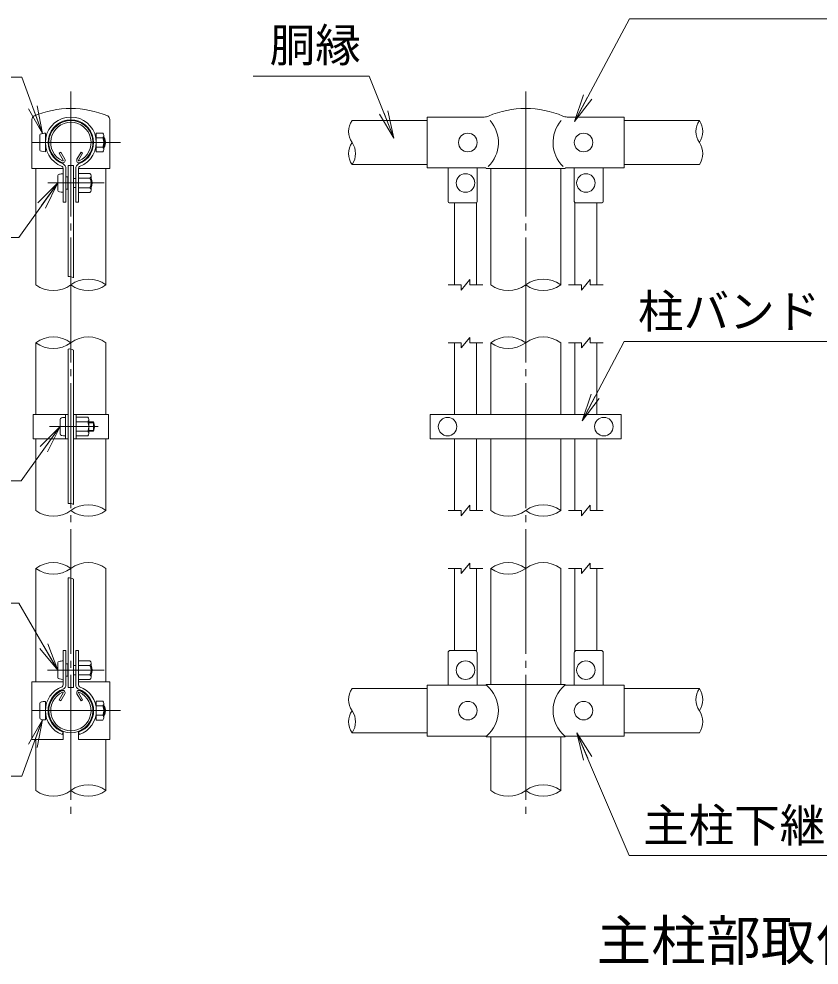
# Model space of a CAD drawing. Units: millimetres, scale not verified. Extents: x -12600 to 12600, y -8910 to 8910.
# Drawn here: x 6186 to 9642, y 603 to 4691 of the extents above; entities that cross this region are included whole.
import ezdxf
from ezdxf.enums import TextEntityAlignment as Align

# ---------------------------------------------------------------- set-up
doc = ezdxf.new("R2010")
doc.units = ezdxf.units.MM
doc.header["$LTSCALE"] = 30
doc.linetypes.add('LONG_CHAIN', pattern=[21, 18, -1, 1, -1])
for name, color, linetype, lineweight in [('0-1_D-TTL-TXT', 7, 'Continuous', 9), ('0-3_D-STR1', 1, 'Continuous', 9), ('0-6_D-BMK', 2, 'LONG_CHAIN', 9), ('0-7_D-STR3', 3, 'Continuous', 9), ('0-9_D-STR-DIM', 7, 'Continuous', 9), ('0-A_0', 7, 'Continuous', 9), ('0-D_D-STR-TXT', 7, 'Continuous', 9)]:
    doc.layers.add(name, color=color, linetype=linetype, lineweight=lineweight)
doc.styles.add('ＭＳ ゴシック', font='')
doc.styles.get('ＭＳ ゴシック').set_extended_font_data('MS Gothic')

# ---------------------------------------------------------------- blocks, each defined once
blk = doc.blocks.new('_Open')
at = {"layer": '0-A_0'}
blk.add_line((-30, 5), (0, 0), dxfattribs=at)
blk.add_lwpolyline([(-30, -5), (0, 0), (-30, 0)], dxfattribs=at)

msp = doc.modelspace()

# ---------------------------------------------------------------- linework, layer by layer
at = {"layer": '0-3_D-STR1'}
for p, q in [((7949.56, 4251.63), (7624.56, 4251.63)), ((8799.56, 4251.63), (9124.56, 4251.63)), ((6359.06, 4110.36), (6366, 4114.37)), ((6376.6, 4079.97), (6359.06, 4110.36)), ((6383.55, 4083.98), (6366, 4114.37)), ((6436.39, 4083.98), (6453.94, 4114.37)), ((6443.34, 4079.97), (6460.89, 4110.36)), ((6460.89, 4110.36), (6453.94, 4114.37)), ((7949.56, 4061.13), (7624.56, 4061.13)), ((8799.56, 4061.13), (9124.56, 4061.13)), ((6258.72, 4044.13), (6258.72, 3541.63)), ((6561.22, 4044.13), (6561.22, 3541.63)), ((8223.31, 4044.13), (8223.31, 3541.63)), ((8525.81, 4044.13), (8525.81, 3541.63)), ((6258.72, 3291.63), (6258.72, 2981.59)), ((6561.22, 3291.63), (6561.22, 2981.59)), ((8223.31, 3291.63), (8223.31, 2981.59)), ((8525.81, 3291.63), (8525.81, 2981.59)), ((6258.72, 2876.6), (6258.72, 2566.63)), ((6561.22, 2876.6), (6561.22, 2566.63)), ((8223.31, 2876.6), (8223.31, 2566.63)), ((8525.81, 2876.6), (8525.81, 2566.63)), ((6258.72, 2316.63), (6258.72, 1826.88)), ((6561.22, 2316.63), (6561.22, 1826.88)), ((8223.31, 2316.63), (8223.31, 1814.38)), ((8525.81, 2316.63), (8525.81, 1814.38)), ((6376.6, 1778.53), (6359.06, 1748.14)), ((6383.55, 1774.52), (6366, 1744.13)), ((6436.39, 1774.52), (6453.94, 1744.13)), ((6443.34, 1778.53), (6460.89, 1748.14)), ((7949.56, 1796.88), (7624.56, 1796.88)), ((8799.56, 1796.88), (9124.56, 1796.88)), ((6359.06, 1748.14), (6366, 1744.13)), ((6460.89, 1748.14), (6453.94, 1744.13)), ((7949.56, 1606.38), (7624.56, 1606.38)), ((8799.56, 1606.38), (9124.56, 1606.38)), ((6258.72, 1576.88), (6258.72, 1356.88)), ((6561.22, 1576.88), (6561.22, 1356.88)), ((8223.31, 1589.38), (8223.31, 1356.88)), ((8525.81, 1589.38), (8525.81, 1356.88))]:
    msp.add_line(p, q, dxfattribs=at)
for centre, radius, start, end in [((6409.97, 4156.63), 95.25, 294.32478, 245.67522), ((6409.97, 4156.63), 87.23, 294.32478, 245.67522), ((6374.87, 4078.97), 10.03, 245.67522, 30), ((6374.87, 4078.97), 2, 245.67522, 30), ((6445.08, 4078.97), 10.03, 150, 294.32478), ((6445.08, 4078.97), 2, 150, 294.32478), ((6409.97, 1701.88), 95.25, 114.32478, 65.67522), ((6409.97, 1701.88), 87.23, 114.32478, 65.67522), ((6374.87, 1779.53), 10.03, 330, 114.32478), ((6374.87, 1779.53), 2, 330, 114.32478), ((6445.08, 1779.53), 10.03, 65.67522, 210), ((6445.08, 1779.53), 2, 65.67522, 210)]:
    msp.add_arc(centre, radius, start, end, dxfattribs=at)
at = {"layer": '0-6_D-BMK'}
for p, q in [((6409.97, 4376.63), (6409.97, 1231.63)), ((8374.56, 4376.63), (8374.56, 1231.63)), ((6244.83, 4156.63), (6624.51, 4156.63)), ((6309.83, 3981.63), (6554.22, 3981.63)), ((6318.33, 2929.1), (6527.72, 2929.1)), ((6390.72, 2929.1), (6487.22, 2929.1)), ((6308.78, 1876.88), (6553.17, 1876.88)), ((6244.83, 1701.88), (6624.51, 1701.88))]:
    msp.add_line(p, q, dxfattribs=at)
at = {"layer": '0-7_D-STR3'}
for p, q in [((6578.22, 4256.66), (6578.22, 4044.13)), ((7949.56, 4266.63), (8195.67, 4266.63)), ((7949.56, 4046.63), (7949.56, 4266.63)), ((8553.45, 4266.63), (8799.56, 4266.63)), ((8799.56, 4046.63), (8799.56, 4266.63)), ((6275.97, 4189.13), (6275.97, 4124.13)), ((6299.97, 4196.63), (6299.97, 4116.63)), ((6301.8, 4176.63), (6299.97, 4176.63)), ((6519.97, 4176.63), (6518.14, 4176.63)), ((6547.47, 4197.13), (6519.97, 4197.13)), ((6519.97, 4197.13), (6519.97, 4116.13)), ((6547.47, 4176.88), (6519.97, 4176.88)), ((6552.47, 4187.8), (6552.47, 4126.07)), ((6552.47, 4176.63), (6554.97, 4176.63)), ((6552.47, 4176.63), (6554.97, 4176.63)), ((6552.47, 4173.24), (6556.59, 4173.24)), ((6554.97, 4176.63), (6554.97, 4136.63)), ((6301.8, 4136.63), (6299.97, 4136.63)), ((6519.97, 4136.63), (6518.14, 4136.63)), ((6547.47, 4136.38), (6519.97, 4136.38)), ((6552.47, 4140.01), (6556.59, 4140.01)), ((6552.47, 4136.63), (6554.97, 4136.63)), ((6552.47, 4136.63), (6554.97, 4136.63)), ((6547.47, 4116.13), (6519.97, 4116.13)), ((6398.72, 4056.63), (6398.72, 3577.19)), ((6398.72, 4056.63), (6421.22, 4056.63)), ((6421.22, 4056.63), (6421.22, 3572.55)), ((6353.47, 3948.82), (6353.47, 4013.82)), ((6377.47, 3898.13), (6377.47, 4044.48)), ((6388.97, 3898.13), (6388.97, 4044.48)), ((6397.47, 4008.22), (6388.97, 4008.22)), ((6397.47, 4008.22), (6397.47, 3955.03)), ((6430.97, 3898.13), (6430.97, 4044.48)), ((6442.47, 3898.13), (6442.47, 4044.48)), ((6442.47, 4044.13), (6578.22, 4044.13)), ((6492.47, 4022.13), (6442.47, 4022.13)), ((6497.47, 4012.8), (6497.47, 3951.07)), ((7949.56, 4046.63), (8200.56, 4046.63)), ((8039.56, 4046.63), (8039.56, 3901.63)), ((8164.56, 4046.63), (8164.56, 3901.63)), ((8205.56, 4044.13), (8200.56, 4046.63)), ((8205.56, 4044.13), (8543.56, 4044.13)), ((8543.56, 4044.13), (8548.56, 4046.63)), ((8548.56, 4046.63), (8799.56, 4046.63)), ((8584.56, 4046.63), (8584.56, 3901.63)), ((8709.56, 4046.63), (8709.56, 3901.63)), ((6397.47, 4001.63), (6398.72, 4001.63)), ((6421.22, 4001.63), (6430.97, 4001.63)), ((6492.47, 4001.88), (6442.47, 4001.88)), ((6497.47, 4001.63), (6497.47, 3961.63)), ((6497.47, 3998.24), (6499.09, 3998.24)), ((6397.47, 3955.03), (6388.97, 3955.03)), ((6397.47, 3961.63), (6398.72, 3961.63)), ((6421.22, 3961.63), (6430.97, 3961.63)), ((6492.47, 3961.38), (6442.47, 3961.38)), ((6492.47, 3941.13), (6442.47, 3941.13)), ((6497.47, 3965.01), (6499.09, 3965.01)), ((6377.47, 3898.13), (6388.97, 3898.13)), ((6430.97, 3898.13), (6442.47, 3898.13)), ((8159.56, 3896.63), (8044.56, 3896.63)), ((8067.06, 3896.63), (8067.06, 3541.63)), ((8162.06, 3897.3), (8162.06, 3541.63)), ((8587.06, 3897.3), (8587.06, 3541.63)), ((8589.56, 3896.63), (8704.56, 3896.63)), ((8682.06, 3896.63), (8682.06, 3541.63)), ((8067.06, 3291.63), (8067.06, 2981.59)), ((8162.06, 3291.63), (8162.06, 2981.59)), ((8587.06, 3291.63), (8587.06, 2981.59)), ((8682.06, 3291.63), (8682.06, 2981.59)), ((6398.72, 3264.27), (6398.72, 2596.94)), ((6421.22, 3259.63), (6421.22, 2592.3)), ((6247.22, 2981.59), (6247.22, 2876.6)), ((6398.72, 2981.59), (6247.22, 2981.59)), ((6363.22, 2961.6), (6363.22, 2896.6)), ((6387.22, 2981.59), (6387.22, 2876.6)), ((6398.72, 2981.59), (6398.72, 2876.6)), ((6421.22, 2981.59), (6421.22, 2876.6)), ((6432.72, 2981.59), (6432.72, 2876.6)), ((6482.72, 2969.6), (6432.72, 2969.6)), ((6482.72, 2949.35), (6432.72, 2949.35)), ((6487.72, 2960.27), (6487.72, 2898.54)), ((6487.72, 2949.1), (6507.22, 2949.1)), ((6487.72, 2945.71), (6508.84, 2945.71)), ((6507.22, 2949.1), (6507.22, 2909.1)), ((8787.06, 2981.59), (7962.06, 2981.59)), ((7962.06, 2981.59), (7962.06, 2876.6)), ((8787.06, 2981.59), (8787.06, 2876.6)), ((6482.72, 2908.85), (6432.72, 2908.85)), ((6487.72, 2912.48), (6508.84, 2912.48)), ((6487.72, 2909.1), (6507.22, 2909.1)), ((6247.22, 2876.6), (6398.72, 2876.6)), ((6482.72, 2888.6), (6432.72, 2888.6)), ((8787.06, 2876.6), (7962.06, 2876.6)), ((8067.06, 2876.6), (8067.06, 2566.63)), ((8162.06, 2876.6), (8162.06, 2566.63)), ((8587.06, 2876.6), (8587.06, 2566.63)), ((8682.06, 2876.6), (8682.06, 2566.63)), ((8067.06, 2316.63), (8067.06, 1961.88)), ((8162.06, 2316.63), (8162.06, 1958.49)), ((8587.06, 2316.63), (8587.06, 1958.49)), ((8682.06, 2316.63), (8682.06, 1961.88)), ((6398.72, 2275.12), (6398.72, 1801.88)), ((6421.22, 2270.48), (6421.22, 1801.88)), ((6377.47, 1961.88), (6377.47, 1814.02)), ((6377.47, 1961.88), (6388.97, 1961.88)), ((6388.97, 1961.88), (6388.97, 1814.02)), ((6430.97, 1961.88), (6430.97, 1814.02)), ((6430.97, 1961.88), (6442.47, 1961.88)), ((6442.47, 1961.88), (6442.47, 1814.02)), ((8039.56, 1811.88), (8039.56, 1951.88)), ((8154.56, 1961.88), (8049.56, 1961.88)), ((8164.56, 1811.88), (8164.56, 1951.88)), ((8584.56, 1811.88), (8584.56, 1951.88)), ((8594.56, 1961.88), (8699.56, 1961.88)), ((8709.56, 1811.88), (8709.56, 1951.88)), ((6353.47, 1909.38), (6353.47, 1844.38)), ((6397.47, 1903.47), (6388.97, 1903.47)), ((6397.47, 1903.47), (6397.47, 1850.28)), ((6397.47, 1896.88), (6398.72, 1896.88)), ((6421.22, 1896.88), (6430.97, 1896.88)), ((6492.47, 1917.38), (6442.47, 1917.38)), ((6492.47, 1897.13), (6442.47, 1897.13)), ((6442.47, 1896.88), (6443.47, 1896.88)), ((6497.47, 1908.05), (6497.47, 1846.32)), ((6497.47, 1896.88), (6497.47, 1856.88)), ((6497.47, 1893.49), (6499.09, 1893.49)), ((6397.47, 1850.28), (6388.97, 1850.28)), ((6397.47, 1856.88), (6398.72, 1856.88)), ((6421.22, 1856.88), (6430.97, 1856.88)), ((6442.47, 1856.88), (6443.47, 1856.88)), ((6492.47, 1856.63), (6442.47, 1856.63)), ((6497.47, 1860.26), (6499.09, 1860.26)), ((6241.72, 1826.88), (6377.47, 1826.88)), ((6241.72, 1826.88), (6241.72, 1576.88)), ((6398.72, 1801.88), (6421.22, 1801.88)), ((6492.47, 1836.38), (6442.47, 1836.38)), ((6442.47, 1826.88), (6578.22, 1826.88)), ((6578.22, 1826.88), (6578.22, 1576.88)), ((7949.56, 1811.88), (8205.56, 1811.88)), ((7949.56, 1591.88), (7949.56, 1811.88)), ((8205.56, 1814.38), (8200.56, 1811.88)), ((8205.56, 1814.38), (8543.56, 1814.38)), ((8543.56, 1814.38), (8548.56, 1811.88)), ((8543.56, 1811.88), (8799.56, 1811.88)), ((8799.56, 1591.88), (8799.56, 1811.88)), ((6275.97, 1734.38), (6275.97, 1669.38)), ((6299.97, 1741.88), (6299.97, 1661.88)), ((6301.8, 1721.88), (6299.97, 1721.88)), ((6519.97, 1721.88), (6518.14, 1721.88)), ((6547.47, 1742.38), (6519.97, 1742.38)), ((6519.97, 1742.38), (6519.97, 1661.38)), ((6547.47, 1722.13), (6519.97, 1722.13)), ((6552.47, 1733.05), (6552.47, 1671.32)), ((6552.47, 1721.88), (6554.97, 1721.88)), ((6552.47, 1721.88), (6554.97, 1721.88)), ((6552.47, 1718.49), (6556.59, 1718.49)), ((6554.97, 1721.88), (6554.97, 1681.88)), ((6301.8, 1681.88), (6299.97, 1681.88)), ((6519.97, 1681.88), (6518.14, 1681.88)), ((6547.47, 1681.63), (6519.97, 1681.63)), ((6552.47, 1685.26), (6556.59, 1685.26)), ((6552.47, 1681.88), (6554.97, 1681.88)), ((6552.47, 1681.88), (6554.97, 1681.88)), ((6547.47, 1661.38), (6519.97, 1661.38)), ((6376.47, 1609.25), (6372.56, 1598.43)), ((6376.47, 1609.25), (6376.47, 1576.88)), ((6443.47, 1609.25), (6443.47, 1576.88)), ((6443.47, 1609.25), (6447.38, 1598.43)), ((6241.72, 1576.88), (6376.47, 1576.88)), ((6443.47, 1576.88), (6578.22, 1576.88)), ((7949.56, 1591.88), (8205.56, 1591.88)), ((8205.56, 1589.38), (8200.56, 1591.88)), ((8543.56, 1591.88), (8799.56, 1591.88))]:
    msp.add_line(p, q, dxfattribs=at)
for points in [[(6241.72, 4256.66), (6241.72, 4044.13), (6377.47, 4044.13)], [(6421.22, 2876.6), (6572.72, 2876.6), (6572.72, 2981.59), (6421.22, 2981.59)], [(8205.56, 1589.38), (8543.56, 1589.38), (8548.56, 1591.88)]]:
    msp.add_lwpolyline(points, dxfattribs=at)
for centre in [(8124.56, 4156.63), (8624.56, 4156.63), (8114.56, 3981.63), (8634.56, 3981.63), (8037.06, 2929.1), (8712.06, 2929.1), (8114.56, 1876.88), (8634.56, 1876.88), (8124.56, 1701.88), (8624.56, 1701.88)]:
    msp.add_circle(centre, 40, dxfattribs=at)
for centre, radius, start, end in [((6409.97, 3892.19), 411.25, 67.22973, 112.77027), ((8374.56, 3889.34), 414.11, 67.15338, 112.84662), ((6258.22, 4256.66), 16.5, 116.72671, 180), ((6409.97, 4156.63), 110, 290.1633, 249.8367), ((6409.97, 4156.63), 98.5, 289.83718, 250.16282), ((6561.72, 4256.66), 16.5, 0, 63.27329), ((8195.67, 4306.63), 40, 270, 296.9114), ((8553.45, 4306.63), 40, 243.0886, 270), ((8112.63, 4156.63), 144, 314.1684, 41.01552), ((8636.49, 4156.63), 144, 138.98448, 225.8316), ((6539.78, 4187), 12.71, 307.21089, 52.78911), ((6508.97, 4156.63), 43.51, 332.26063, 27.73937), ((6517.47, 4156.63), 42.5, 331.92751, 28.07249), ((6539.72, 4126.25), 12.75, 307.42505, 52.57495), ((6367.47, 4044.48), 10, 0, 62.72039), ((6367.47, 4044.48), 21.5, 0, 65.03562), ((6452.47, 4044.48), 21.5, 114.96438, 180), ((6452.47, 4044.48), 10, 117.27961, 180), ((6484.78, 4012), 12.71, 307.21089, 52.78911), ((6453.97, 3981.63), 43.51, 332.26063, 27.73937), ((6459.97, 3981.63), 42.5, 331.92751, 28.07249), ((6484.72, 3951.25), 12.75, 307.42505, 52.57495), ((8044.56, 3901.63), 5, 180, 270), ((8159.56, 3901.63), 5, 270, 0), ((8589.56, 3901.63), 5, 180, 270), ((8704.56, 3901.63), 5, 270, 0), ((6475.03, 2959.47), 12.71, 307.21089, 52.78911), ((6444.22, 2929.1), 43.51, 332.26063, 27.73937), ((6469.72, 2929.1), 42.5, 331.92751, 28.07249), ((6474.97, 2898.72), 12.75, 307.42505, 52.57495), ((8049.56, 1951.88), 10, 90, 180), ((8154.56, 1951.88), 10, 0, 90), ((8594.56, 1951.88), 10, 90, 180), ((8699.56, 1951.88), 10, 0, 90), ((6484.78, 1907.25), 12.71, 307.21089, 52.78911), ((6453.97, 1876.88), 43.51, 332.26063, 27.73937), ((6459.97, 1876.88), 42.5, 331.92751, 28.07249), ((6484.72, 1846.5), 12.75, 307.42505, 52.57495), ((6409.97, 1701.88), 110, 110.1633, 250.11694), ((6367.47, 1814.02), 10, 297.27961, 0), ((6367.47, 1814.02), 21.5, 294.96438, 0), ((6452.47, 1814.02), 21.5, 180, 245.03562), ((6452.47, 1814.02), 10, 180, 242.72039), ((6409.97, 1701.88), 110, 289.88306, 69.8367), ((8112.63, 1701.88), 144, 310.19176, 49.80824), ((8636.49, 1701.88), 144, 130.19176, 229.80824), ((6409.97, 1701.88), 98.5, 109.83718, 250.11694), ((6409.97, 1701.88), 98.5, 289.88306, 70.16282), ((6539.78, 1732.25), 12.71, 307.21089, 52.78911), ((6508.97, 1701.88), 43.51, 332.26063, 27.73937), ((6517.47, 1701.88), 42.5, 331.92751, 28.07249), ((6539.72, 1671.5), 12.75, 307.42505, 52.57495)]:
    msp.add_arc(centre, radius, start, end, dxfattribs=at)
for centre, start_param, end_param in [((6299.97, 4189.13), 1.5707963, 3.1415927), ((6299.97, 4124.13), 3.1415927, 4.712389), ((6377.47, 4013.82), 1.5707963, 3.1415927), ((6377.47, 3948.82), 3.1415927, 4.712389), ((6387.22, 2961.6), 1.5707963, 3.1415927), ((6387.22, 2896.6), 3.1415927, 4.712389), ((6377.47, 1909.38), 1.5707963, 3.1415927), ((6377.47, 1844.38), 3.1415927, 4.712389), ((6299.97, 1734.38), 1.5707963, 3.1415927), ((6299.97, 1669.38), 3.1415927, 4.712389)]:
    msp.add_ellipse(centre, major_axis=(24, 0), ratio=0.3125, start_param=start_param, end_param=end_param, dxfattribs=at)
at = {"layer": '0-9_D-STR-DIM'}
for p, q in [((8095.81, 3519.13), (8133.31, 3564.13)), ((8133.31, 3541.63), (8133.31, 3564.13)), ((8615.81, 3519.13), (8653.31, 3564.13)), ((8653.31, 3541.63), (8653.31, 3564.13)), ((8039.56, 3541.63), (8095.81, 3541.63)), ((8095.81, 3519.13), (8095.81, 3541.63)), ((8133.31, 3541.63), (8189.56, 3541.63)), ((8559.56, 3541.63), (8615.81, 3541.63)), ((8615.81, 3519.13), (8615.81, 3541.63)), ((8653.31, 3541.63), (8709.56, 3541.63)), ((8095.81, 3269.13), (8133.31, 3314.13)), ((8133.31, 3291.63), (8133.31, 3314.13)), ((8615.81, 3269.13), (8653.31, 3314.13)), ((8653.31, 3291.63), (8653.31, 3314.13)), ((8039.56, 3291.63), (8095.81, 3291.63)), ((8095.81, 3269.13), (8095.81, 3291.63)), ((8133.31, 3291.63), (8189.56, 3291.63)), ((8559.56, 3291.63), (8615.81, 3291.63)), ((8615.81, 3269.13), (8615.81, 3291.63)), ((8653.31, 3291.63), (8709.56, 3291.63)), ((8095.81, 2544.13), (8133.31, 2589.13)), ((8133.31, 2566.63), (8133.31, 2589.13)), ((8615.81, 2544.13), (8653.31, 2589.13)), ((8653.31, 2566.63), (8653.31, 2589.13)), ((8039.56, 2566.63), (8095.81, 2566.63)), ((8095.81, 2544.13), (8095.81, 2566.63)), ((8133.31, 2566.63), (8189.56, 2566.63)), ((8559.56, 2566.63), (8615.81, 2566.63)), ((8615.81, 2544.13), (8615.81, 2566.63)), ((8653.31, 2566.63), (8709.56, 2566.63)), ((8095.81, 2294.13), (8133.31, 2339.13)), ((8133.31, 2316.63), (8133.31, 2339.13)), ((8615.81, 2294.13), (8653.31, 2339.13)), ((8653.31, 2316.63), (8653.31, 2339.13)), ((8039.56, 2316.63), (8095.81, 2316.63)), ((8095.81, 2294.13), (8095.81, 2316.63)), ((8133.31, 2316.63), (8189.56, 2316.63)), ((8559.56, 2316.63), (8615.81, 2316.63)), ((8615.81, 2294.13), (8615.81, 2316.63)), ((8653.31, 2316.63), (8709.56, 2316.63))]:
    msp.add_line(p, q, dxfattribs=at)
for centre, radius, start, end in [((7692.66, 4204), 83.1, 145.03504, 214.96496), ((9192.66, 4204), 83.1, 145.03504, 214.96496), ((9056.46, 4204), 83.1, 325.03504, 34.96496), ((7692.66, 4108.75), 83.1, 145.03422, 214.96578), ((7556.46, 4108.75), 83.1, 325.03504, 34.96496), ((9056.46, 4108.75), 83.1, 325.03422, 34.96578), ((6402.58, 3539.23), 38.4, 60.95271, 95.76063), ((6485.6, 3439.74), 126.88, 53.41445, 126.58555), ((8450.18, 3439.74), 126.88, 53.41445, 126.58555), ((6334.35, 3643.51), 126.88, 233.41445, 306.58555), ((6485.6, 3643.51), 126.88, 233.41445, 306.58555), ((8298.93, 3643.51), 126.88, 233.41445, 306.58555), ((8450.18, 3643.51), 126.88, 233.41445, 306.58555), ((6334.35, 3189.74), 126.88, 53.41445, 126.58555), ((6485.6, 3189.74), 126.88, 53.41445, 126.58555), ((8298.93, 3189.74), 126.88, 53.41445, 126.58555), ((8450.18, 3189.74), 126.88, 53.41445, 126.58555), ((6334.35, 3393.51), 126.88, 233.41445, 306.58555), ((8298.93, 3393.51), 126.88, 233.41445, 306.58555), ((6402.58, 3226.06), 38.4, 60.95271, 95.76063), ((6402.58, 2558.73), 38.4, 60.95271, 95.76063), ((6485.6, 2464.74), 126.88, 53.41445, 126.58555), ((8450.18, 2464.74), 126.88, 53.41445, 126.58555), ((6334.35, 2668.51), 126.88, 233.41445, 306.58555), ((6485.6, 2668.51), 126.88, 233.41445, 306.58555), ((8298.93, 2668.51), 126.88, 233.41445, 306.58555), ((8450.18, 2668.51), 126.88, 233.41445, 306.58555), ((6334.35, 2214.74), 126.88, 53.41445, 126.58555), ((6485.6, 2214.74), 126.88, 53.41445, 126.58555), ((8298.93, 2214.74), 126.88, 53.41445, 126.58555), ((8450.18, 2214.74), 126.88, 53.41445, 126.58555), ((6334.35, 2418.51), 126.88, 233.41445, 306.58555), ((8298.93, 2418.51), 126.88, 233.41445, 306.58555), ((6402.58, 2236.91), 38.4, 60.95271, 95.76063), ((7692.66, 1749.25), 83.1, 145.03504, 214.96496), ((9192.66, 1749.25), 83.1, 145.03504, 214.96496), ((9056.46, 1749.25), 83.1, 325.03504, 34.96496), ((7692.66, 1654), 83.1, 145.03422, 214.96578), ((7556.46, 1654), 83.1, 325.03504, 34.96496), ((9056.46, 1654), 83.1, 325.03422, 34.96578), ((6334.35, 1458.76), 126.88, 233.41445, 306.58555), ((6485.6, 1254.99), 126.88, 53.41445, 126.58555), ((6485.6, 1458.76), 126.88, 233.41445, 306.58555), ((8298.93, 1458.76), 126.88, 233.41445, 306.58555), ((8450.18, 1254.99), 126.88, 53.41445, 126.58555), ((8450.18, 1458.76), 126.88, 233.41445, 306.58555)]:
    msp.add_arc(centre, radius, start, end, dxfattribs=at)
at = {"layer": '0-D_D-STR-TXT'}
for points in [[(9865.18, 4690.54), (8823.4, 4690.54), (8586.05, 4249)], [(5160.49, 4438.93), (6198.69, 4438.93), (6286.14, 4197.28)], [(7197.94, 4443.01), (7699.01, 4443.01), (7804.6, 4176.83)], [(5147.15, 3746.62), (6185.35, 3746.62), (6352.31, 3980)], [(9686.57, 3296.49), (8799.87, 3296.49), (8619.33, 2955.95)], [(5156.9, 2694.09), (6195.1, 2694.09), (6362.06, 2927.47)], [(5147.15, 2166.93), (6185.35, 2166.93), (6352.47, 1878.61)], [(5160.49, 1419.27), (6198.69, 1419.27), (6286.14, 1660.91)], [(9863.17, 1075.65), (8821.39, 1075.65), (8595.92, 1604.54)]]:
    msp.add_lwpolyline(points, dxfattribs=at)

# ---------------------------------------------------------------- block references
at = {"layer": '0-D_D-STR-TXT', "xscale": 4, "yscale": 4}
for p, rotation in [((8585.1, 4247.24), 241.73951), ((6286.82, 4195.4), 289.89477), ((7805.34, 4174.97), 291.63757), ((6353.47, 3981.63), 54.42149), ((8618.4, 2954.18), 242.07069), ((6363.22, 2929.1), 54.42149), ((6353.47, 1876.88), 300.09685), ((6286.82, 1662.79), 70.10523), ((8595.14, 1606.38), 113.08931)]:
    msp.add_blockref('_Open', p, dxfattribs=dict(at, rotation=rotation))

# ---------------------------------------------------------------- texts
at = {"layer": '0-1_D-TTL-TXT', "style": 'ＭＳ ゴシック'}
msp.add_text('主柱部取付詳細', height=173.1, dxfattribs=at).set_placement((8680.88, 570.01), align=Align.BOTTOM_LEFT)
at = {"layer": '0-D_D-STR-TXT', "style": 'ＭＳ ゴシック'}
for s, p in [('胴縁', (7268.57, 4461.89)), ('柱バンド', (8859.65, 3312.05)), ('主柱下継手', (8881.18, 1091.21))]:
    msp.add_text(s, height=144.3, dxfattribs=at).set_placement(p, align=Align.BOTTOM_LEFT)

doc.saveas('drawing.dxf')
